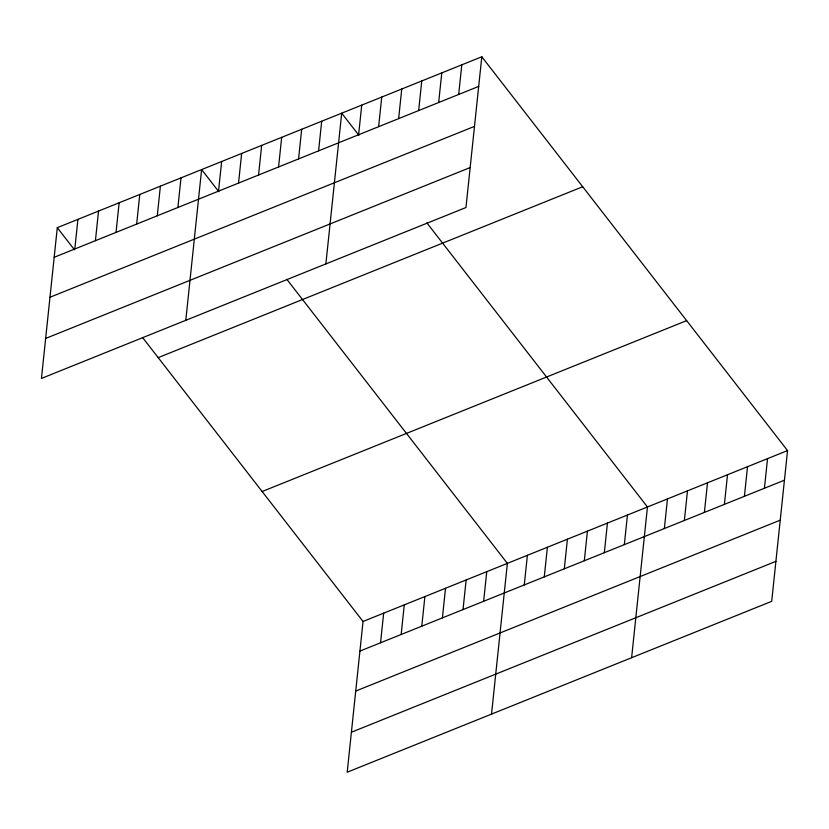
<?xml version="1.0" encoding="UTF-8"?>
<svg xmlns="http://www.w3.org/2000/svg" width="829" height="829" viewBox="0 0 829 829"><rect width="100%" height="100%" fill="white"/><g stroke="black" fill="none" stroke-linecap="round" stroke-linejoin="round"><path stroke-width="1.24" d="M57.294 227.674L41.45 378.418L465.96 207.53L481.804 56.786L57.294 227.674L74.486 249.819M74.797 248.99L77.916 219.374M95.418 240.69L98.527 211.074M116.039 232.389L119.148 202.773M136.661 224.089L139.769 194.473M157.272 215.789L160.391 186.173M177.893 207.488L181.012 177.872M185.789 320.315L201.623 169.572L218.815 191.717M218.524 191.136L221.644 161.52M238.545 183.074L241.653 153.458M258.555 175.023L261.663 145.407M278.565 166.961L281.684 137.355M298.575 158.909L301.694 129.293M318.595 150.847L321.704 121.241M325.87 263.923L341.714 113.179L358.905 135.324M358.615 134.744L361.734 105.128M378.625 126.682L381.744 97.066M398.645 118.63L401.754 89.014M142.495 337.413L363.04 621.47L347.196 772.213L771.706 601.326L787.55 450.582L481.804 56.786M418.655 110.568L421.764 80.962M380.542 642.786L383.661 613.17M438.665 102.516L441.784 72.9M401.163 634.486L404.272 604.869M458.686 94.454L461.794 64.849M421.785 626.185L424.894 596.569M442.406 617.885L445.515 588.269M463.017 609.584L466.136 579.968M483.639 601.284L486.747 571.668M491.524 714.111L507.369 563.368L286.824 279.311M524.27 584.932L527.389 555.316M544.28 576.87L547.399 547.254M564.3 568.818L567.409 539.202M584.31 560.756L587.419 531.151M604.32 552.705L607.439 523.089M624.33 544.643L627.449 515.037M631.615 657.718L647.459 506.975L426.914 222.918M664.361 528.539L667.469 498.923M684.371 520.477L687.49 490.861M704.391 512.426L707.5 482.81M724.401 504.364L727.51 474.758M744.411 496.312L747.52 466.696M764.421 488.25L767.54 458.644M54.186 257.291L478.696 86.403M49.978 297.259L474.489 126.371M45.647 338.439L470.167 167.551M158.184 357.631L582.704 186.743M262.14 491.524L686.65 320.636M363.04 621.47L787.55 450.582M359.921 651.086L784.441 480.198M355.724 691.054L780.234 520.166M351.392 732.235L775.913 561.357"/></g></svg>
